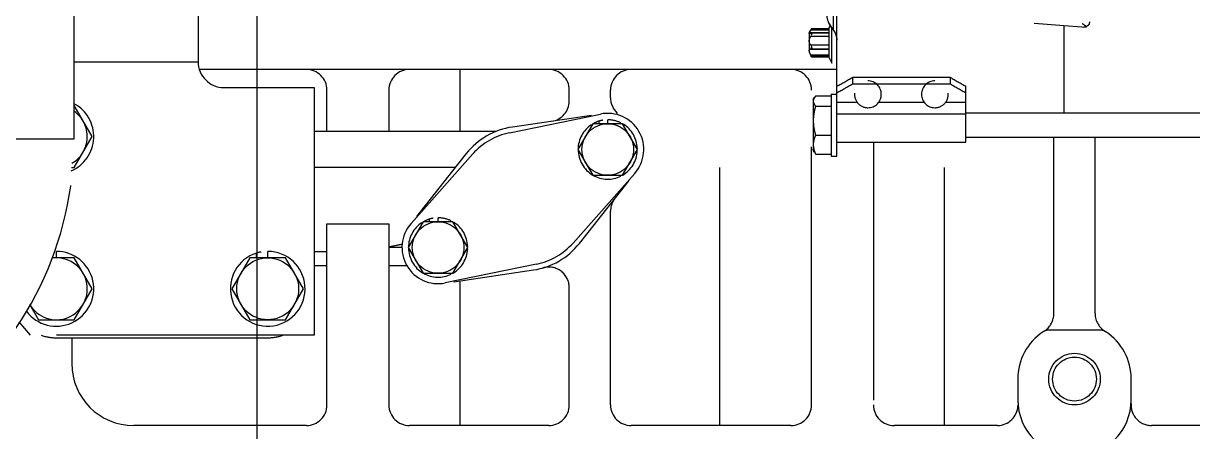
# Model space of a CAD drawing. Header units: millimetres. Extents: x 17886 to 18265, y -8727 to -7321.
# Drawn here: x 17935.934 to 17938.202, y -8659.094 to -8658.303 of the extents above; entities that cross this region are included whole.
import ezdxf

# ---------------------------------------------------------------- set-up
doc = ezdxf.new("R2010")
doc.units = ezdxf.units.MM
doc.linetypes.add('EPL_DASH', pattern=[1, 0.5, -0.5])
doc.layers.add('2706792_BM04DXF_CONTINUOUS_LINE', color=7, linetype='Continuous')
doc.layers.add('3884027_DKREDXF_CONTINUOUS_LINE', color=7, linetype='Continuous')
doc.layers.add('CRTANJE', color=4, linetype='Continuous', lineweight=30)

msp = doc.modelspace()

# ---------------------------------------------------------------- linework, layer by layer
at = {"layer": '2706792_BM04DXF_CONTINUOUS_LINE', "color": 7, "linetype": 'EPL_DASH'}
for p, q in [((17936.03247, -8658.52691), (17936.03247, -8656.81257)), ((17935.77347, -8658.52691), (17936.03247, -8658.52691))]:
    msp.add_line(p, q, dxfattribs=at)
msp.add_open_spline([(17935.78254, -8659.04029), (17935.85951, -8658.98043), (17935.98759, -8658.82272), (17936.03247, -8658.62475), (17936.03247, -8658.52691)], degree=3, knots=[0, 0, 0, 0, 0.4991621, 1, 1, 1, 1], dxfattribs=at)
at = {"layer": '3884027_DKREDXF_CONTINUOUS_LINE', "color": 6, "linetype": 'EPL_DASH'}
for p, q in [((17937.53697, -8657.74227), (17937.53697, -8658.41091)), ((17937.51222, -8658.56024), (17937.51222, -8657.76702)), ((17937.50462, -8657.9217), (17937.50462, -8658.31529)), ((17936.27297, -8658.24757), (17936.27297, -8658.37757)), ((17937.49583, -8658.30227), (17937.50404, -8658.31483)), ((17937.49647, -8658.31308), (17937.49865, -8658.30856)), ((17937.89495, -8658.30275), (17937.95297, -8658.30736)), ((17937.95297, -8658.30736), (17937.98743, -8658.3101)), ((17937.98743, -8658.3101), (17937.9911, -8658.31039)), ((17937.9911, -8658.30977), (17937.9911, -8658.31039)), ((17937.99295, -8658.31043), (17937.9911, -8658.31039)), ((17937.4616, -8658.31545), (17937.45847, -8658.32087)), ((17937.45847, -8658.32087), (17937.45847, -8658.3598)), ((17937.46128, -8658.32281), (17937.4592, -8658.32281)), ((17937.46128, -8658.316), (17937.49647, -8658.316)), ((17937.49647, -8658.32176), (17937.46128, -8658.32176)), ((17937.49647, -8658.32849), (17937.46128, -8658.32849)), ((17937.46212, -8658.32137), (17937.49647, -8658.32137)), ((17937.46293, -8658.31343), (17937.49647, -8658.31343)), ((17937.50438, -8658.31519), (17937.50799, -8658.31993)), ((17937.50799, -8658.31993), (17937.51145, -8658.32868)), ((17937.51145, -8658.32868), (17937.51217, -8658.33375)), ((17937.46145, -8658.35328), (17937.46082, -8658.35323)), ((17937.49647, -8658.35323), (17937.46088, -8658.35323)), ((17937.46128, -8658.34503), (17937.49647, -8658.34503)), ((17937.49647, -8658.35327), (17937.46128, -8658.35327)), ((17937.46144, -8658.35328), (17937.49647, -8658.35328)), ((17937.51217, -8658.33375), (17937.51222, -8658.33563)), ((17937.46128, -8658.36405), (17937.49647, -8658.36405)), ((17937.4616, -8658.36611), (17937.46128, -8658.36556)), ((17937.46128, -8658.36556), (17937.49647, -8658.36556)), ((17937.46293, -8658.36813), (17937.49647, -8658.36813)), ((17937.49647, -8658.36848), (17937.50222, -8658.38041)), ((17936.48297, -8658.39257), (17936.27558, -8658.39257)), ((17936.67915, -8658.39275), (17936.48679, -8658.39275)), ((17936.95297, -8658.39257), (17936.68297, -8658.39257)), ((17936.78099, -8658.51257), (17936.78099, -8658.39257)), ((17937.10915, -8658.39275), (17936.95679, -8658.39275)), ((17937.42297, -8658.39257), (17937.11297, -8658.39257)), ((17937.28494, -8659.08257), (17937.28494, -8658.39257)), ((17937.51222, -8658.39275), (17937.42679, -8658.39275)), ((17937.54222, -8658.40781), (17937.54222, -8658.4204)), ((17937.54222, -8658.4204), (17937.73222, -8658.4204)), ((17937.73222, -8658.4204), (17937.73222, -8658.40781)), ((17936.32297, -8658.42757), (17936.49797, -8658.42757)), ((17936.49797, -8658.42757), (17936.49797, -8658.90757)), ((17936.52297, -8658.51257), (17936.52297, -8658.43257)), ((17936.64297, -8658.43257), (17936.64297, -8658.51257)), ((17936.99297, -8658.45326), (17936.99297, -8658.43257)), ((17937.07297, -8658.4474), (17937.07297, -8658.43257)), ((17937.46297, -8659.04257), (17937.46297, -8658.43257)), ((17937.47064, -8658.444), (17937.46807, -8658.44759)), ((17937.50072, -8658.444), (17937.47064, -8658.444)), ((17937.50072, -8658.44024), (17937.50072, -8658.56024)), ((17937.50072, -8658.44024), (17937.51222, -8658.44024)), ((17937.76222, -8658.53352), (17937.76222, -8658.42487)), ((17936.06725, -8658.52257), (17936.03261, -8658.46257)), ((17937.46622, -8658.45079), (17937.4681, -8658.44754)), ((17937.46622, -8658.45098), (17937.46622, -8658.54969)), ((17937.47064, -8658.46359), (17937.50072, -8658.46359)), ((17937.51222, -8658.45617), (17937.55214, -8658.45617)), ((17937.59256, -8658.45617), (17937.68189, -8658.45617)), ((17937.7223, -8658.45617), (17937.76222, -8658.45617)), ((17936.87685, -8658.51522), (17937.05345, -8658.479)), ((17937.03598, -8658.48146), (17936.88256, -8658.50406)), ((17937.51222, -8658.47833), (17937.76222, -8658.47833)), ((17937.76222, -8658.47674), (17938.34222, -8658.47674)), ((17936.85101, -8658.51257), (17936.49741, -8658.51257)), ((17937.03865, -8658.49757), (17937.00978, -8658.54757)), ((17937.09638, -8658.49757), (17937.03865, -8658.49757)), ((17937.12525, -8658.54757), (17937.09638, -8658.49757)), ((17936.03261, -8658.58257), (17936.06725, -8658.52257)), ((17937.47064, -8658.51983), (17937.50072, -8658.51983)), ((17937.51222, -8658.53352), (17937.76222, -8658.53352)), ((17937.58297, -8658.53352), (17937.58297, -8659.04257)), ((17937.721, -8659.08257), (17937.721, -8658.53352)), ((17937.76222, -8658.52374), (17938.34222, -8658.52374)), ((17937.93297, -8658.86575), (17937.93297, -8658.52374)), ((17938.01297, -8658.86575), (17938.01297, -8658.52374)), ((17936.68607, -8658.6911), (17936.80574, -8658.55627)), ((17936.79323, -8658.55564), (17936.69676, -8658.67743)), ((17937.00978, -8658.54757), (17937.03865, -8658.59757)), ((17937.09638, -8658.59757), (17937.12525, -8658.54757)), ((17937.46622, -8658.54969), (17937.4681, -8658.55294)), ((17937.47064, -8658.55648), (17937.50072, -8658.55648)), ((17936.02742, -8658.58257), (17936.03261, -8658.58257)), ((17936.7719, -8658.58257), (17936.49797, -8658.58257)), ((17937.50072, -8658.56024), (17937.51222, -8658.56024)), ((17937.11987, -8658.59404), (17937.0002, -8658.72886)), ((17937.03865, -8658.59757), (17937.09638, -8658.59757)), ((17937.01271, -8658.72949), (17937.10918, -8658.6077)), ((17937.07297, -8659.04257), (17937.07297, -8658.66734)), ((17936.52297, -8659.04257), (17936.52297, -8658.69137)), ((17936.52297, -8658.69137), (17936.64297, -8658.69137)), ((17936.64297, -8658.69137), (17936.64297, -8659.04257)), ((17936.70956, -8658.68757), (17936.68069, -8658.73757)), ((17936.76729, -8658.68757), (17936.70956, -8658.68757)), ((17936.79616, -8658.73757), (17936.76729, -8658.68757)), ((17936.64297, -8658.73682), (17936.66848, -8658.73682)), ((17936.68069, -8658.73757), (17936.70956, -8658.78757)), ((17936.76729, -8658.78757), (17936.79616, -8658.73757)), ((17936.03261, -8658.75757), (17935.99037, -8658.75757)), ((17936.06725, -8658.81757), (17936.03261, -8658.75757)), ((17936.37333, -8658.75757), (17936.33869, -8658.81757)), ((17936.44261, -8658.75757), (17936.37333, -8658.75757)), ((17936.47725, -8658.81757), (17936.44261, -8658.75757)), ((17936.92909, -8658.76992), (17936.75249, -8658.80614)), ((17936.76921, -8658.80379), (17936.92338, -8658.78107)), ((17936.70956, -8658.78757), (17936.76729, -8658.78757)), ((17936.78099, -8659.08257), (17936.78099, -8658.80205)), ((17936.03261, -8658.87757), (17936.06725, -8658.81757)), ((17936.33869, -8658.81757), (17936.37333, -8658.87757)), ((17936.44261, -8658.87757), (17936.47725, -8658.81757)), ((17936.99297, -8659.04257), (17936.99297, -8658.81548)), ((17935.94601, -8658.84757), (17935.96333, -8658.87757)), ((17935.96333, -8658.87757), (17936.03261, -8658.87757)), ((17936.37333, -8658.87757), (17936.44261, -8658.87757)), ((17935.94797, -8658.90757), (17935.92607, -8658.88163)), ((17938.02272, -8658.89757), (17937.92322, -8658.89757)), ((17936.49797, -8658.90757), (17935.94797, -8658.90757)), ((17935.99797, -8658.91257), (17936.40797, -8658.91257)), ((17936.02797, -8658.91257), (17936.02797, -8658.96257)), ((17937.86297, -8658.99257), (17937.86297, -8659.03257)), ((17938.08297, -8659.03257), (17938.08297, -8658.99257)), ((17936.04797, -8659.62257), (17936.04797, -8659.0289)), ((17936.48297, -8659.08257), (17936.14797, -8659.08257)), ((17936.95297, -8659.08257), (17936.68297, -8659.08257)), ((17937.42297, -8659.08257), (17937.11297, -8659.08257)), ((17937.8233, -8659.08257), (17937.62297, -8659.08257)), ((17938.36297, -8659.08257), (17938.12264, -8659.08257))]:
    msp.add_line(p, q, dxfattribs=at)
at = {"layer": '3884027_DKREDXF_CONTINUOUS_LINE', "color": 7, "linetype": 'EPL_DASH'}
for p, q in [((17937.95297, -8658.47674), (17937.95297, -8658.30736)), ((17937.49647, -8658.31308), (17937.49647, -8658.36848)), ((17937.50222, -8658.38041), (17937.50222, -8658.31205)), ((17937.50424, -8658.31491), (17937.50404, -8658.31483)), ((17937.50462, -8658.31529), (17937.50438, -8658.31519)), ((17936.03247, -8658.37757), (17936.27297, -8658.37757)), ((17937.73222, -8658.40781), (17937.54222, -8658.40781)), ((17937.06751, -8658.49757), (17937.06751, -8658.49007)), ((17937.05096, -8658.49757), (17937.05096, -8658.4925)), ((17936.72187, -8658.68757), (17936.72187, -8658.6825)), ((17936.73843, -8658.68757), (17936.73843, -8658.68007)), ((17935.99797, -8658.75757), (17935.99797, -8658.74507)), ((17936.3859, -8658.75757), (17936.3859, -8658.74851)), ((17936.40797, -8658.75757), (17936.40797, -8658.74507)), ((17936.49797, -8658.74512), (17936.52297, -8658.74512)), ((17936.49797, -8658.77257), (17936.52297, -8658.77257)), ((17936.64297, -8658.77257), (17936.6778, -8658.77257))]:
    msp.add_line(p, q, dxfattribs=at)
at = {"layer": '3884027_DKREDXF_CONTINUOUS_LINE', "color": 6, "linetype": 'EPL_DASH'}
msp.add_lwpolyline([(17937.99669, -8658.30977), (17937.99485, -8658.31023), (17937.99295, -8658.31043)], dxfattribs=at)
for centre, radius in [((17937.06751, -8658.54757), 0.05), ((17936.73843, -8658.73757), 0.05), ((17936.40797, -8658.81757), 0.06), ((17937.97297, -8658.99257), 0.05), ((17937.97297, -8658.99257), 0.0425)]:
    msp.add_circle(centre, radius, dxfattribs=at)
for centre, radius, start, end in [((17937.53501, -8658.28545), 0.0426, 209.20674, 221.52384), ((17937.88331, -8658.45269), 0.18238, 52.02114, 52.70913), ((17937.90723, -8658.422), 0.14347, 51.46393, 52.01059), ((17937.534, -8658.2863), 0.04128, 221.56892, 223.86973), ((17937.48569, -8658.33286), 0.02582, 34.24377, 42.87699), ((17937.48345, -8658.33439), 0.02854, 25.96214, 34.23845), ((17937.48201, -8658.33512), 0.03015, 17.62431, 26.01637), ((17937.48104, -8658.33542), 0.03117, 8.90262, 17.61032), ((17937.47998, -8658.3356), 0.03224, 3.28762, 8.92162), ((17936.32297, -8658.37757), 0.05, 180, 270), ((17936.48297, -8658.43257), 0.04, 0, 90), ((17936.68297, -8658.43257), 0.04, 90, 180), ((17936.95297, -8658.43257), 0.04, 0, 90), ((17937.11297, -8658.43257), 0.04, 90, 180), ((17937.42297, -8658.43257), 0.04, 0, 90), ((17937.57222, -8658.44069), 0.02598, 270.00381, 89.99619), ((17937.70222, -8658.44069), 0.02598, 90.00381, 269.99619), ((17937.57223, -8658.44068), 0.02598, 174.49769, 269.99003), ((17937.70222, -8658.44068), 0.02598, 270.00997, 5.50231), ((17935.99797, -8658.52257), 0.0725, 293.50709, 61.51699), ((17936.95297, -8658.45326), 0.04, 278.38173, 0), ((17937.11297, -8658.4474), 0.04, 180, 228.29553), ((17935.99797, -8658.52257), 0.06, 300.32097, 54.85991), ((17937.06751, -8658.54757), 0.07, 318.40849, 101.59153), ((17937.06751, -8658.54757), 0.0575, 63.47815, 87.66886), ((17936.90297, -8658.64257), 0.14, 98.38173, 141.61827), ((17937.06751, -8658.54757), 0.0575, 123.37241, 179.59185), ((17937.06751, -8658.54757), 0.0575, 106.7302, 118.10445), ((17937.06751, -8658.54757), 0.0575, 2.15044, 58.03492), ((17936.90297, -8658.64257), 0.13, 101.59153, 138.40849), ((17937.06751, -8658.54757), 0.0575, 180.40815, 239.59185), ((17937.06751, -8658.54757), 0.0575, 300.40815, 357.1552), ((17937.51863, -8658.53409), 0.05293, 197.63052, 200.4191), ((17937.52861, -8658.53032), 0.0636, 200.46561, 204.28869), ((17937.06751, -8658.54757), 0.0575, 240.40815, 296.20064), ((17937.11297, -8658.66734), 0.04, 141.61827, 180), ((17936.73843, -8658.73757), 0.07, 138.40849, 281.59153), ((17936.73843, -8658.73757), 0.0575, 123.37241, 179.59185), ((17936.73843, -8658.73757), 0.0575, 106.7302, 118.10445), ((17936.73843, -8658.73757), 0.0575, 63.47815, 87.66886), ((17936.73843, -8658.73757), 0.0575, 2.15044, 58.03492), ((17936.73843, -8658.73757), 0.0575, 180.40815, 239.59185), ((17936.73843, -8658.73757), 0.0575, 300.40815, 357.1552), ((17936.90297, -8658.64257), 0.14, 278.38173, 321.61827), ((17936.90297, -8658.64257), 0.13, 281.59153, 318.40849), ((17935.99797, -8658.81757), 0.0725, 216.99084, 90), ((17935.99797, -8658.81757), 0.06, 210, 97.44662), ((17936.40797, -8658.81757), 0.0725, 107.72234, 90), ((17936.95297, -8658.81548), 0.04, 0, 106.12762), ((17936.73843, -8658.73757), 0.0575, 240.40815, 296.20064), ((17937.89297, -8658.86575), 0.04, 305.52681, 0), ((17938.05297, -8658.86575), 0.04, 180, 241.36085), ((17937.92322, -8658.91757), 0.02, 90, 123.55731), ((17938.02272, -8658.91757), 0.02, 56.44269, 90), ((17935.99797, -8658.82257), 0.09, 250.84249, 270), ((17936.40797, -8658.82257), 0.09, 270, 289.1636), ((17937.97297, -8658.99257), 0.11, 123.55731, 180), ((17937.97297, -8658.99257), 0.11, 0, 56.44269), ((17936.14797, -8658.96257), 0.12, 180, 270), ((17937.97297, -8659.03257), 0.11, 180, 0), ((17936.48297, -8659.04257), 0.04, 270, 0), ((17936.68297, -8659.04257), 0.04, 180, 270), ((17936.95297, -8659.04257), 0.04, 270, 0), ((17937.11297, -8659.04257), 0.04, 180, 270), ((17937.42297, -8659.04257), 0.04, 270, 0), ((17937.62297, -8659.04257), 0.04, 180, 270), ((17937.8233, -8659.04257), 0.04, 270, 358.52094), ((17938.12264, -8659.04257), 0.04, 176.17745, 270)]:
    msp.add_arc(centre, radius, start, end, dxfattribs=at)
at = {"layer": '3884027_DKREDXF_CONTINUOUS_LINE', "color": 7, "linetype": 'EPL_DASH'}
for centre, radius, start, end in [((17937.06751, -8658.54757), 0.0575, 99.5665, 106.7302), ((17937.06751, -8658.54757), 0.0575, 87.66886, 90), ((17936.73843, -8658.73757), 0.0575, 99.5665, 106.7302), ((17936.73843, -8658.73757), 0.0575, 87.66886, 90), ((17936.40797, -8658.81757), 0.0725, 100.12193, 107.72234)]:
    msp.add_arc(centre, radius, start, end, dxfattribs=at)
for centre, major_axis, start_param, end_param in [((17937.54222, -8658.11207), (0.33103, 0.33103), 4.1681475, 4.2493177), ((17937.73222, -8658.11207), (0.33103, -0.33103), 5.1754603, 5.2566305)]:
    msp.add_ellipse(centre, major_axis=major_axis, ratio=0.4992798, start_param=start_param, end_param=end_param, dxfattribs=at)
at = {"layer": '3884027_DKREDXF_CONTINUOUS_LINE', "color": 6, "linetype": 'EPL_DASH'}
for centre, major_axis, start_param, end_param in [((17937.54222, -8658.11207), (0.34512, 0.34512), -2.1117172, -2.0338676), ((17937.73222, -8658.11207), (0.34512, -0.34512), -1.107725, -1.0298754)]:
    msp.add_ellipse(centre, major_axis=major_axis, ratio=0.4992798, start_param=start_param, end_param=end_param, dxfattribs=at)
for points in [[(17937.49222, -8658.28453), (17937.49222, -8658.292), (17937.49418, -8658.29972), (17937.49783, -8658.30624)], [(17937.98797, -8658.30324), (17937.98993, -8658.30468), (17937.99188, -8658.30612), (17937.99381, -8658.30759)], [(17938.00197, -8658.30048), (17938.00197, -8658.3029), (17938.00129, -8658.30581), (17937.99934, -8658.30724)], [(17937.45847, -8658.33735), (17937.45847, -8658.33425), (17937.45964, -8658.33111), (17937.46128, -8658.32849)], [(17937.47064, -8658.46359), (17937.4697, -8658.4668), (17937.46887, -8658.47005), (17937.46819, -8658.47333)], [(17937.46819, -8658.47333), (17937.46694, -8658.47936), (17937.46622, -8658.48555), (17937.46622, -8658.49171)], [(17937.46622, -8658.49171), (17937.46622, -8658.5012), (17937.46797, -8658.51072), (17937.47064, -8658.51983)], [(17937.46819, -8658.52618), (17937.46696, -8658.53003), (17937.46622, -8658.53411), (17937.46622, -8658.53816)], [(17937.46622, -8658.53816), (17937.46622, -8658.5422), (17937.46696, -8658.54627), (17937.46818, -8658.55012)]]:
    msp.add_open_spline(points, degree=3, dxfattribs=at)
for points, knots in [([(17937.99831, -8658.30769), (17937.99818, -8658.30771), (17937.99791, -8658.30773), (17937.99764, -8658.3077), (17937.9975, -8658.30767)], [0, 0, 0, 0, 0.4873849, 1, 1, 1, 1]), ([(17937.99934, -8658.30724), (17937.99919, -8658.30735), (17937.99886, -8658.30755), (17937.9985, -8658.30766), (17937.99831, -8658.30769)], [0, 0, 0, 0, 0.507344, 1, 1, 1, 1]), ([(17937.45847, -8658.32208), (17937.45847, -8658.32159), (17937.45892, -8658.32042), (17937.45944, -8658.31934), (17937.45978, -8658.31869)], [0, 0, 0, 0, 0.3978866, 1, 1, 1, 1]), ([(17937.45915, -8658.32277), (17937.45898, -8658.32277), (17937.45857, -8658.32267), (17937.45847, -8658.32226), (17937.45847, -8658.32208)], [0, 0, 0, 0, 0.4846097, 1, 1, 1, 1]), ([(17937.45978, -8658.32264), (17937.45967, -8658.32268), (17937.45946, -8658.32274), (17937.45925, -8658.32277), (17937.45915, -8658.32277)], [0, 0, 0, 0, 0.5378853, 1, 1, 1, 1]), ([(17937.45978, -8658.31869), (17937.46002, -8658.31825), (17937.46051, -8658.31735), (17937.46102, -8658.31646), (17937.46128, -8658.316)], [0, 0, 0, 0, 0.4860316, 1, 1, 1, 1]), ([(17937.46128, -8658.32176), (17937.46103, -8658.32196), (17937.46055, -8658.32229), (17937.46003, -8658.32255), (17937.45978, -8658.32264)], [0, 0, 0, 0, 0.5450997, 1, 1, 1, 1]), ([(17937.46128, -8658.32176), (17937.46139, -8658.32167), (17937.46165, -8658.32154), (17937.46194, -8658.32158), (17937.46206, -8658.32162)], [0, 0, 0, 0, 0.5236427, 1, 1, 1, 1]), ([(17937.4627, -8658.32503), (17937.46258, -8658.32522), (17937.46227, -8658.3256), (17937.46189, -8658.32588), (17937.46167, -8658.32602)], [0, 0, 0, 0, 0.4706597, 1, 1, 1, 1]), ([(17937.46309, -8658.31327), (17937.4631, -8658.3132), (17937.46186, -8658.31403), (17937.46219, -8658.31459), (17937.46187, -8658.31522)], [0, 0, 0, 0, 0.0901452, 1, 1, 1, 1]), ([(17937.46206, -8658.32162), (17937.46228, -8658.32171), (17937.46269, -8658.32207), (17937.46291, -8658.32255), (17937.46299, -8658.32282)], [0, 0, 0, 0, 0.4506982, 1, 1, 1, 1]), ([(17937.46299, -8658.32282), (17937.46309, -8658.32317), (17937.46316, -8658.32395), (17937.46291, -8658.3247), (17937.4627, -8658.32503)], [0, 0, 0, 0, 0.4760864, 1, 1, 1, 1]), ([(17937.45978, -8658.34274), (17937.45938, -8658.34193), (17937.45872, -8658.34017), (17937.45847, -8658.33831), (17937.45847, -8658.33735)], [0, 0, 0, 0, 0.4843918, 1, 1, 1, 1]), ([(17937.45847, -8658.35605), (17937.45847, -8658.35576), (17937.45852, -8658.35521), (17937.45871, -8658.35469), (17937.45883, -8658.35447)], [0, 0, 0, 0, 0.535572, 1, 1, 1, 1]), ([(17937.45883, -8658.35824), (17937.45872, -8658.35785), (17937.45855, -8658.35713), (17937.45847, -8658.35639), (17937.45847, -8658.35605)], [0, 0, 0, 0, 0.5354691, 1, 1, 1, 1]), ([(17937.45883, -8658.35447), (17937.45895, -8658.35425), (17937.45924, -8658.35384), (17937.45966, -8658.35356), (17937.45987, -8658.35346)], [0, 0, 0, 0, 0.5142263, 1, 1, 1, 1]), ([(17937.46128, -8658.34503), (17937.461, -8658.34471), (17937.46044, -8658.34397), (17937.45999, -8658.34317), (17937.45978, -8658.34274)], [0, 0, 0, 0, 0.473531, 1, 1, 1, 1]), ([(17937.45987, -8658.35346), (17937.46002, -8658.35339), (17937.46033, -8658.35329), (17937.46066, -8658.35325), (17937.46083, -8658.35324)], [0, 0, 0, 0, 0.495139, 1, 1, 1, 1]), ([(17937.46128, -8658.34503), (17937.4617, -8658.34551), (17937.46225, -8658.34696), (17937.46267, -8658.34837), (17937.46284, -8658.34921)], [0, 0, 0, 0, 0.4267089, 1, 1, 1, 1]), ([(17937.46284, -8658.34921), (17937.46302, -8658.35007), (17937.464, -8658.35242), (17937.46205, -8658.35169), (17937.46178, -8658.35133)], [0, 0, 0, 0, 0.6600958, 1, 1, 1, 1]), ([(17937.46128, -8658.36405), (17937.46078, -8658.36308), (17937.45986, -8658.36119), (17937.4591, -8658.35921), (17937.45883, -8658.35824)], [0, 0, 0, 0, 0.5190069, 1, 1, 1, 1]), ([(17937.46128, -8658.36405), (17937.4617, -8658.36485), (17937.46231, -8658.36626), (17937.46295, -8658.36767), (17937.46309, -8658.36829)], [0, 0, 0, 0, 0.5866079, 1, 1, 1, 1]), ([(17937.46309, -8658.36829), (17937.4631, -8658.36836), (17937.46186, -8658.36754), (17937.46219, -8658.36697), (17937.46187, -8658.36634)], [0, 0, 0, 0, 0.0901452, 1, 1, 1, 1]), ([(17937.46807, -8658.44759), (17937.46751, -8658.44856), (17937.46658, -8658.45055), (17937.46622, -8658.45274), (17937.46622, -8658.45379)], [0, 0, 0, 0, 0.5170688, 1, 1, 1, 1]), ([(17937.46622, -8658.45379), (17937.46622, -8658.45488), (17937.4666, -8658.45714), (17937.46759, -8658.45918), (17937.46818, -8658.46019)], [0, 0, 0, 0, 0.4820561, 1, 1, 1, 1]), ([(17937.46818, -8658.46019), (17937.46853, -8658.46077), (17937.46931, -8658.46194), (17937.47018, -8658.46304), (17937.47064, -8658.46359)], [0, 0, 0, 0, 0.4878138, 1, 1, 1, 1]), ([(17937.47064, -8658.51983), (17937.47017, -8658.52087), (17937.46929, -8658.52296), (17937.46853, -8658.5251), (17937.46819, -8658.52618)], [0, 0, 0, 0, 0.5030513, 1, 1, 1, 1]), ([(17937.46664, -8658.54962), (17937.46651, -8658.54914), (17937.4663, -8658.54817), (17937.46622, -8658.54718), (17937.46622, -8658.54669)], [0, 0, 0, 0, 0.5044909, 1, 1, 1, 1]), ([(17937.46807, -8658.55289), (17937.46776, -8658.55236), (17937.46722, -8658.5513), (17937.4668, -8658.55018), (17937.46664, -8658.54962)], [0, 0, 0, 0, 0.5114755, 1, 1, 1, 1])]:
    msp.add_open_spline(points, degree=3, knots=knots, dxfattribs=at)
at = {"layer": '3884027_DKREDXF_CONTINUOUS_LINE', "color": 7, "linetype": 'EPL_DASH'}
msp.add_open_spline([(17936.64297, -8658.7361), (17936.65157, -8658.73447), (17936.66016, -8658.73273), (17936.66874, -8658.73097)], degree=3, dxfattribs=at)
at = {"layer": 'CRTANJE', "lineweight": 30}
msp.add_lwpolyline([(17938.48699, -8665.00357), (17938.48699, -8640.31357), (17936.38699, -8640.31357), (17936.38699, -8665.00357)], close=True, dxfattribs=at)

doc.saveas('drawing.dxf')
